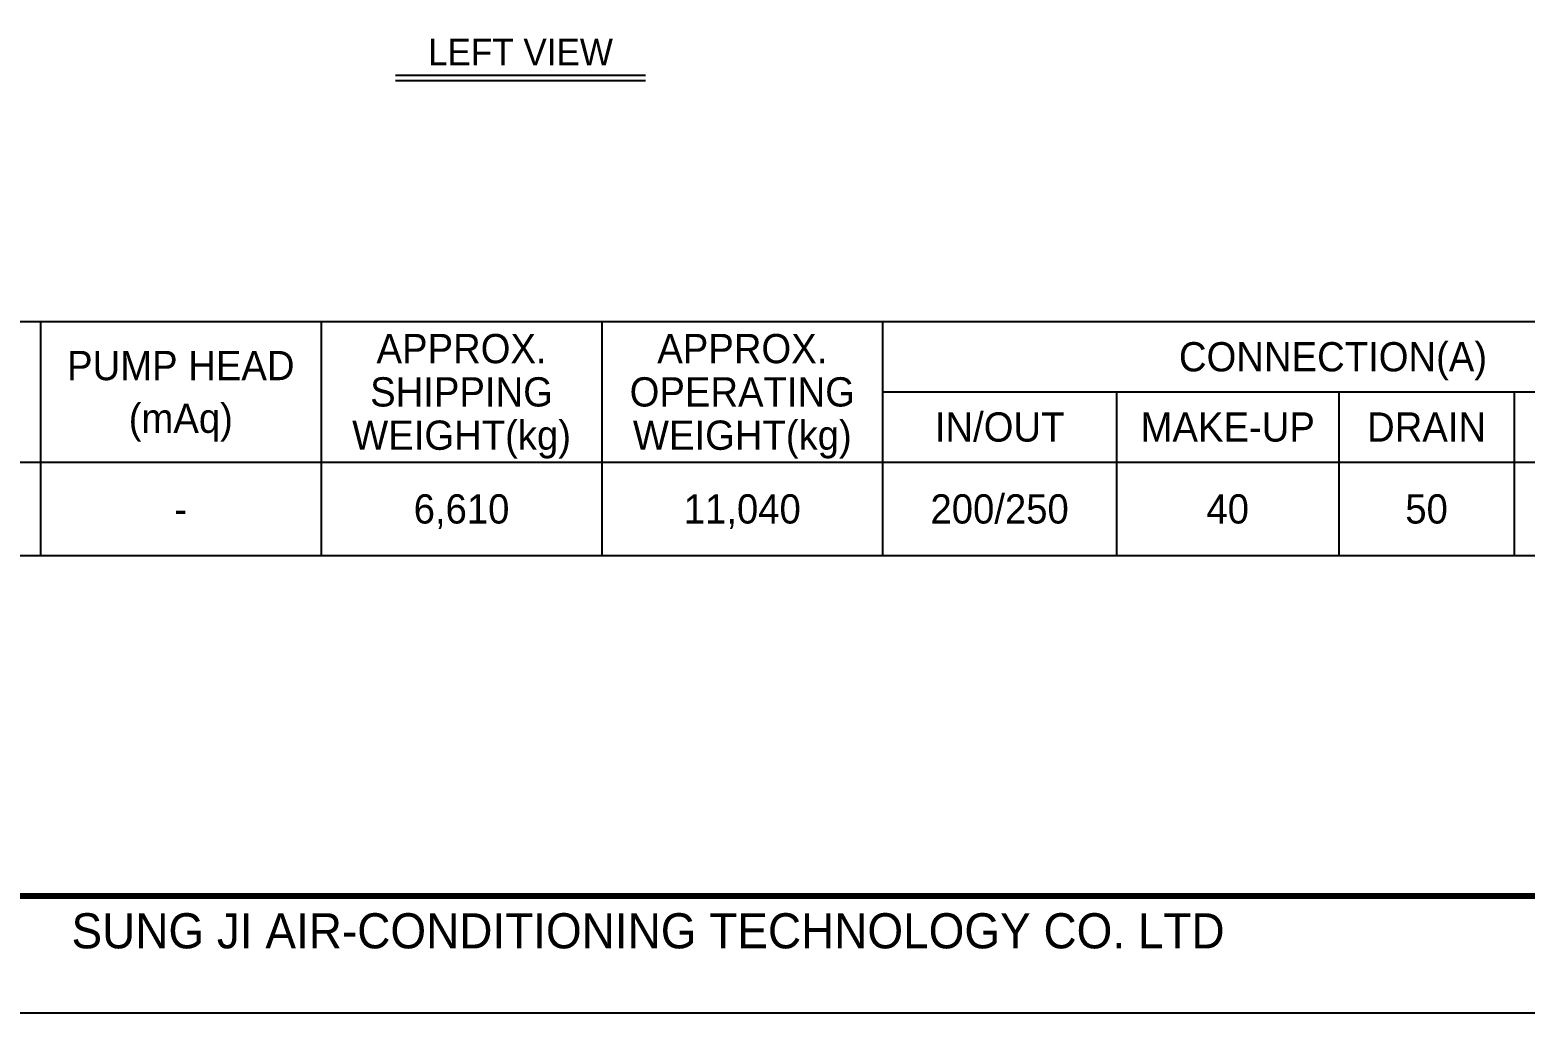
# Model space of a CAD drawing. Header units: millimetres. Extents: x 2647 to 34760, y 2046 to 24755.
# Drawn here: x 13803 to 23574, y 2046 to 8467 of the extents above; entities that cross this region are included whole.
import ezdxf
from ezdxf.enums import TextEntityAlignment as Align

# ---------------------------------------------------------------- set-up
doc = ezdxf.new("R2010")
doc.units = ezdxf.units.MM
for name, color, linetype in [('냉각탑_box', 1, 'Continuous'), ('냉각탑_form', 1, 'Continuous'), ('냉각탑_text', 3, 'Continuous')]:
    doc.layers.add(name, color=color, linetype=linetype)
doc.styles.add('돋움', font='Dotum.ttf')

# ---------------------------------------------------------------- blocks, each defined once
blk = doc.blocks.new('냉각탑form')
at = {"layer": 'Defpoints'}
blk.add_lwpolyline([(0, 297.07), (420.1, 297.07), (420.1, 0), (0, 0)], close=True, dxfattribs=at)
at = {"layer": '냉각탑_form', "const_width": 0.5}
blk.add_lwpolyline([(10, 287.07), (10, 10), (410.1, 10), (410.1, 287.07)], close=True, dxfattribs=at)
at = {"layer": '냉각탑_form', "style": '돋움'}
blk.add_text('SUNG JI AIR-CONDITIONING TECHNOLOGY CO. LTD', height=3.0007, dxfattribs=at).set_placement((149.5, 5.53))

msp = doc.modelspace()

# ---------------------------------------------------------------- linework, layer by layer
at = {"layer": '냉각탑_box'}
for p, q in [((16192.5, 8171.1), (17825.8, 8171.1)), ((16192.5, 8136.1), (17825.8, 8136.1)), ((13872.3, 6562.1), (13872.3, 5033.3)), ((15706.8, 6562.1), (15706.8, 5033.3)), ((17541.4, 6562.1), (17541.4, 5033.3)), ((19375.9, 6562.1), (19375.9, 5033.3)), ((19375.9, 6103.4), (25261.8, 6103.4)), ((20904.7, 6103.4), (20904.7, 5033.3)), ((22357.1, 6103.4), (22357.1, 5033.3)), ((23503.7, 6103.4), (23503.7, 5033.3)), ((8827.2, 5644.8), (25261.8, 5644.8))]:
    msp.add_line(p, q, dxfattribs=at)
msp.add_lwpolyline([(8827.2, 6562.1), (25261.8, 6562.1), (25261.8, 5033.3), (8827.2, 5033.3)], close=True, dxfattribs=at)

# ---------------------------------------------------------------- block references
at = {"layer": '냉각탑_form', "xscale": 76.44, "yscale": 76.44, "zscale": 76.44}
msp.add_blockref('냉각탑form', (2647.4, 2046.3), dxfattribs=at)

# ---------------------------------------------------------------- texts
at = {"layer": '냉각탑_text', "style": '돋움'}
for s, height, p in [('LEFT VIEW', 175, (17009.2, 8322.7)), ('APPROX.', 191.1, (16624.1, 6386.2)), ('APPROX.', 191.1, (18458.7, 6386.2)), ('PUMP HEAD', 191.1, (14789.5, 6275.4)), ('CONNECTION(A)', 191.1, (22318.9, 6332.7)), ('SHIPPING', 191.1, (16624.1, 6103.4)), ('OPERATING', 191.1, (18458.7, 6103.4)), ('(mAq)', 191.1, (14789.5, 5931.4)), ('IN/OUT', 191.1, (20140.3, 5874.1)), ('MAKE-UP', 191.1, (21630.9, 5874.1)), ('DRAIN', 191.1, (22930.4, 5874.1)), ('WEIGHT(kg)', 191.1, (16624.1, 5820.6)), ('WEIGHT(kg)', 191.1, (18458.7, 5820.6)), ('6,610', 191.1, (16624.1, 5339)), ('11,040', 191.1, (18458.7, 5339)), ('200/250', 191.1, (20140.3, 5339)), ('40', 191.1, (21630.9, 5339)), ('50', 191.1, (22930.4, 5339)), ('-', 191.1, (14789.5, 5339))]:
    msp.add_text(s, height=height, dxfattribs=at).set_placement(p, align=Align.MIDDLE_CENTER)

doc.saveas('drawing.dxf')
